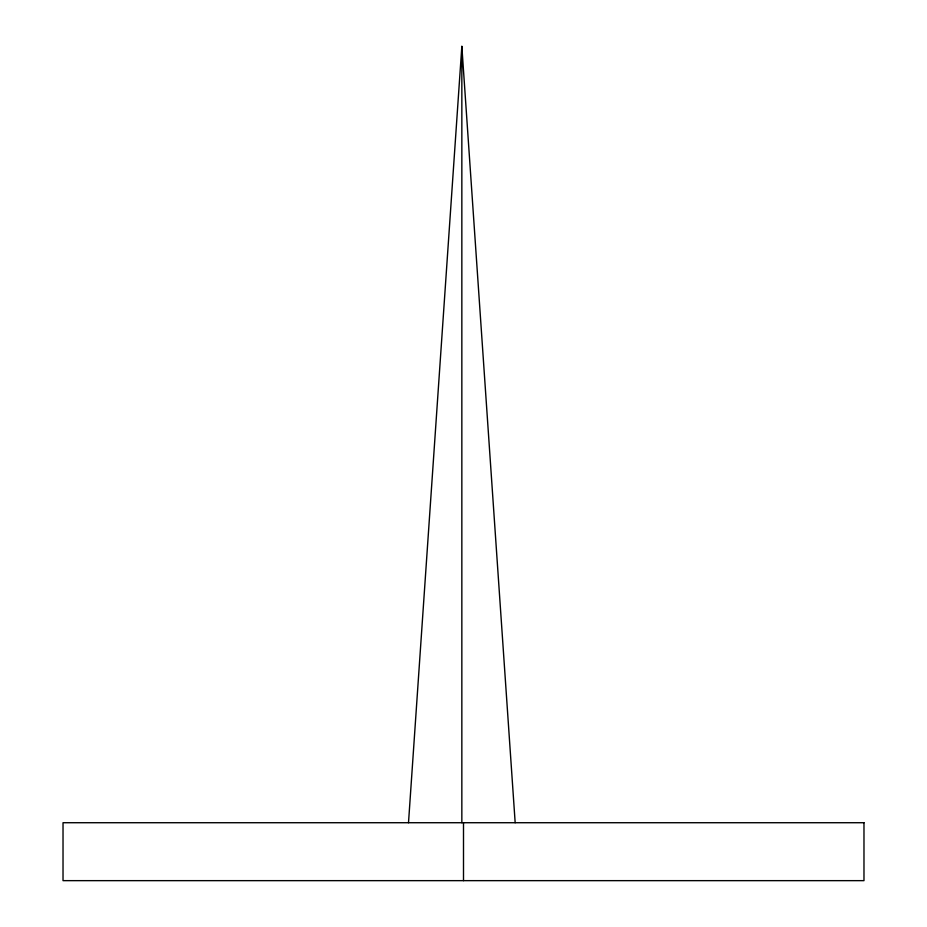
<?xml version="1.0" encoding="UTF-8"?>
<svg xmlns="http://www.w3.org/2000/svg" width="927" height="927" viewBox="0 0 927 927"><rect width="100%" height="100%" fill="white"/><g stroke="black" fill="none" stroke-linecap="round" stroke-linejoin="round"><path stroke-width="1.39" d="M408.506 822.724L461.843 46.35L515.169 822.724M463.5 822.724L463.5 880.65M461.843 46.35L461.843 822.724M863.976 822.724L63.024 822.724L63.024 880.65L863.976 880.65L863.976 822.724"/></g></svg>
